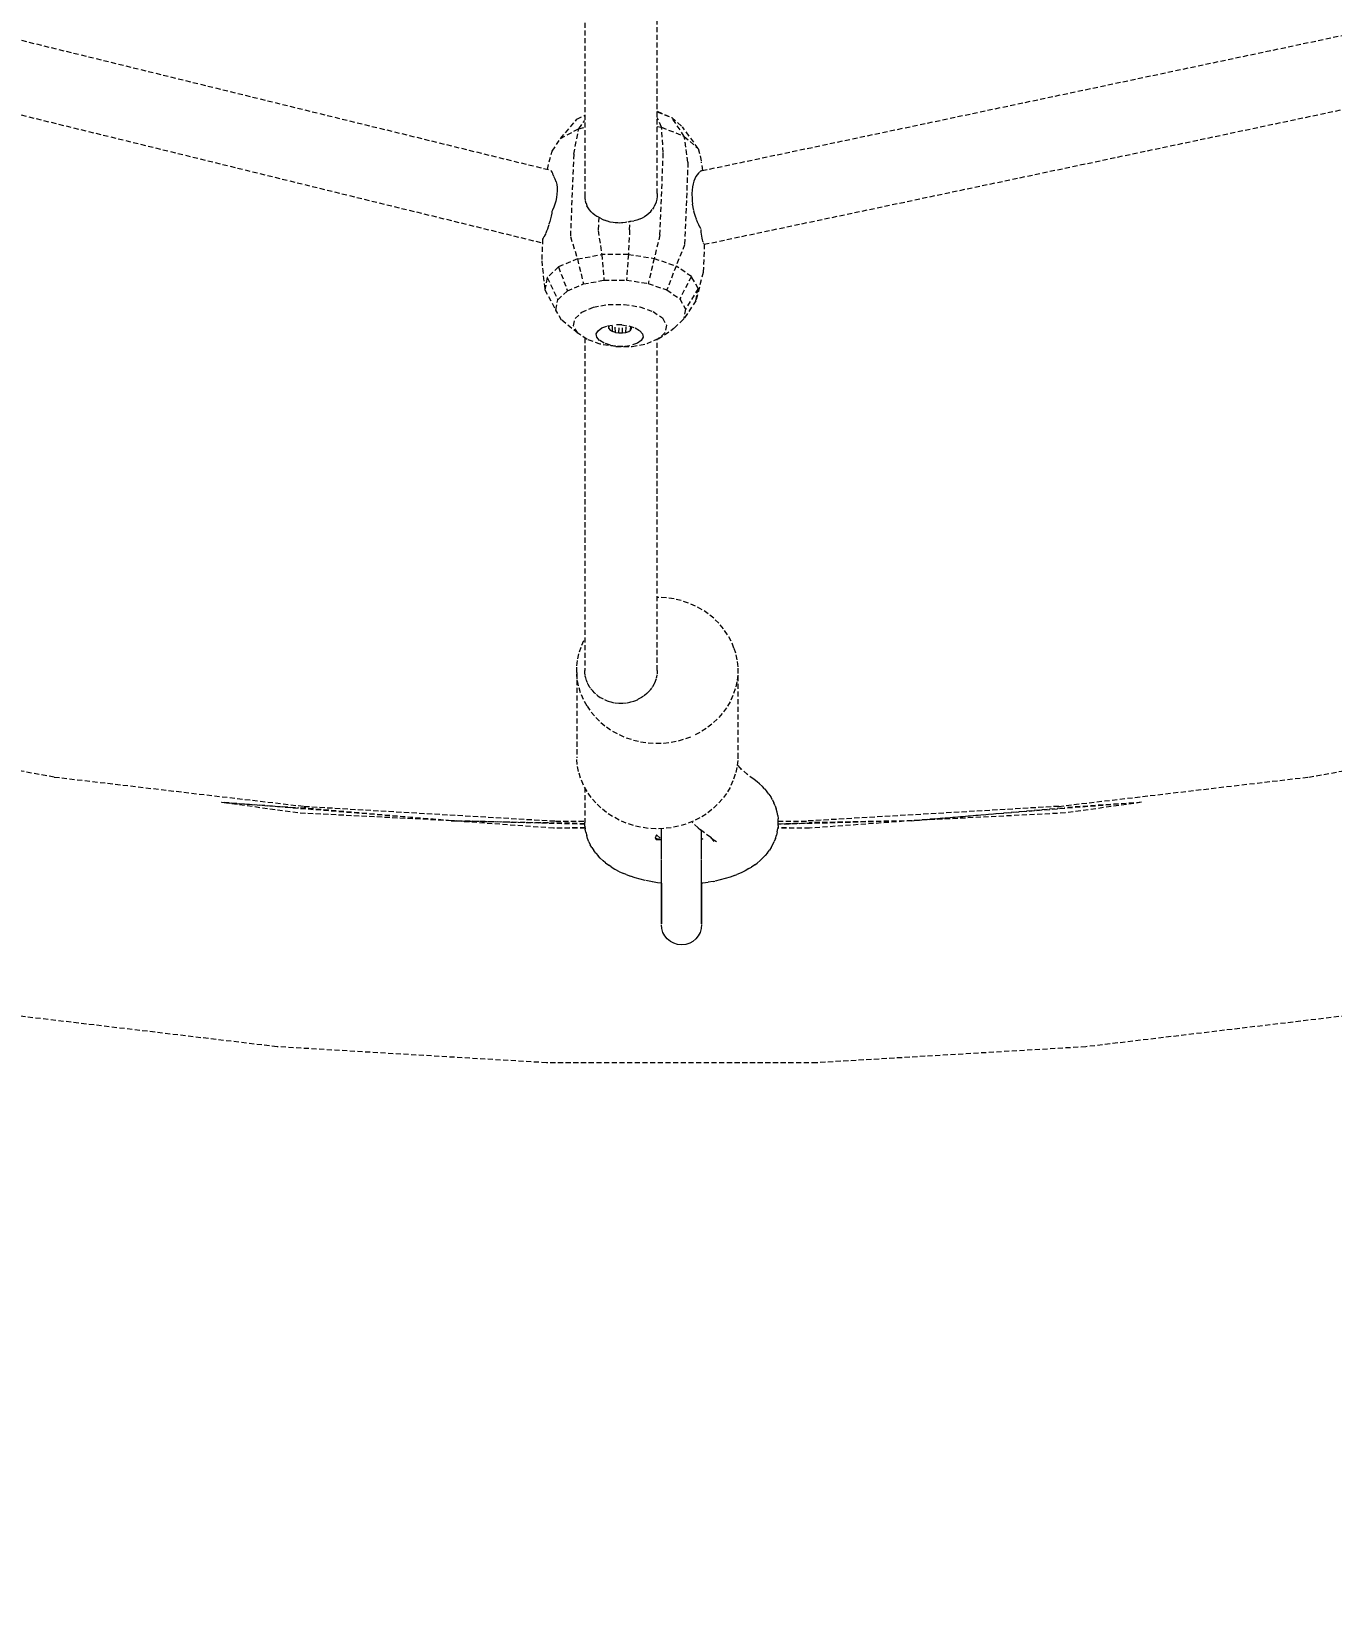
# Model space of a CAD drawing. Header units: millimetres. Extents: x -3111 to 2953, y -2449 to 2811.
# Drawn here: x 161.7 to 484.1, y -1084.3 to -692.4 of the extents above; entities that cross this region are included whole.
import ezdxf

# ---------------------------------------------------------------- set-up
doc = ezdxf.new("R2010")
doc.units = ezdxf.units.MM
doc.linetypes.add('HIDDEN', pattern=[1.905, 1.27, -0.635])
for name, color, linetype in [('DIKOM_ЗОНА', 90, 'Continuous'), ('DIKOM_ОБЪЕКТ', 7, 'Continuous'), ('DIKOM_РАЗМЕР_ЗОНА', 7, 'Continuous')]:
    doc.layers.add(name, color=color, linetype=linetype)
doc.styles.add('style1', font='arialbd.ttf', dxfattribs={"width": 0.8})
doc.dimstyles.new('1-50', dxfattribs={"dimtxt": 300, "dimasz": 200, "dimexe": 100, "dimexo": 0, "dimgap": 100, "dimtad": 1, "dimtxsty": 'style1', "dimcen": 200, "dimclrd": 7, "dimclre": 7, "dimclrt": 7, "dimadec": 1, "dimazin": 2, "dimtfac": 1, "dimtmove": 0, "dimatfit": 2, "dimfxl": 0, "dimlwd": 25, "dimlwe": 18, "dimarcsym": 0})

# ---------------------------------------------------------------- blocks, each defined once
blk = doc.blocks.new('*D1')
at = {"layer": 'Defpoints', "color": 0, "transparency": 16777216}
for p in [(302.22, 2811.22), (-2635.43, -2447.87), (386.74, -2447.87)]:
    blk.add_point(p, dxfattribs=at)
at = {"layer": 'DIKOM_РАЗМЕР_ЗОНА', "color": 7, "lineweight": 18, "transparency": 16777216}
for p, q in [((302.22, 2811.22), (-2735.43, 2811.22)), ((386.74, -2447.87), (-2735.43, -2447.87))]:
    blk.add_line(p, q, dxfattribs=at)
at = {"layer": 'DIKOM_РАЗМЕР_ЗОНА', "color": 7, "lineweight": 25, "transparency": 16777216}
blk.add_line((-2635.43, 2611.22), (-2635.43, -2247.87), dxfattribs=at)
at = {"layer": 'DIKOM_РАЗМЕР_ЗОНА', "color": 7, "transparency": 16777216}
for points in [[(-2668.76, 2611.22), (-2602.09, 2611.22), (-2635.43, 2811.22)], [(-2668.76, -2247.87), (-2602.09, -2247.87), (-2635.43, -2447.87)]]:
    blk.add_solid(points, dxfattribs=at)
at = {"layer": 'DIKOM_РАЗМЕР_ЗОНА', "color": 7, "transparency": 16777216, "insert": (-2914.13, 265.93), "char_height": 300, "attachment_point": 5, "rotation": 90, "style": 'style1'}
blk.add_mtext('{\\fArial|b0|i0|c204|p34;\\H1.16667x;5260}', dxfattribs=at)

msp = doc.modelspace()

# ---------------------------------------------------------------- linework, layer by layer
at = {"layer": 'DIKOM_ЗОНА', "color": 3, "lineweight": 15}
msp.add_circle((322.894, 181.327), 2629.975, dxfattribs=at)
at = {"layer": 'DIKOM_ОБЪЕКТ', "color": 7, "linetype": 'HIDDEN', "lineweight": 15}
for p, q in [((316.894, -732.58), (316.894, -603.136)), ((298.894, -604.47), (298.894, -732.994)), ((-66.553, -639.171), (290.31, -726.756)), ((328.014, -726.891), (687.539, -650.966)), ((-74.001, -655.878), (288.385, -744.818)), ((328.553, -745.175), (693.641, -668.074)), ((296.968, -714.165), (298.894, -713.134)), ((316.894, -712.186), (320.471, -713.75)), ((316.894, -712.323), (320.471, -713.75)), ((292.865, -718.93), (296.968, -714.165)), ((292.865, -718.93), (297.411, -716.496)), ((296.154, -722.777), (297.411, -716.496)), ((297.411, -716.496), (298.894, -714.447)), ((297.411, -716.496), (298.894, -716.173)), ((317.938, -716.134), (316.894, -713.737)), ((316.894, -715.961), (317.938, -716.134)), ((318.373, -722.386), (317.938, -716.134)), ((317.938, -716.134), (323.586, -718.389)), ((320.471, -713.75), (323.132, -716.057)), ((323.586, -718.389), (320.471, -713.75)), ((327.064, -721.404), (323.132, -716.057)), ((290.827, -722.043), (292.865, -718.93)), ((324.486, -724.826), (323.586, -718.389)), ((323.586, -718.389), (327.064, -721.404)), ((289.614, -726.585), (290.827, -722.043)), ((296.154, -722.777), (295.334, -743.23)), ((317.553, -742.839), (318.373, -722.386)), ((324.486, -724.826), (323.666, -745.279)), ((327.064, -721.404), (327.844, -724.72)), ((328.226, -726.847), (327.844, -724.72)), ((290.663, -727.009), (290.488, -726.839)), ((290.826, -727.263), (290.67, -727.016)), ((290.968, -727.592), (290.832, -727.273)), ((291.092, -727.98), (290.972, -727.603)), ((291.333, -728.467), (291.125, -728.126)), ((291.586, -729.037), (291.341, -728.482)), ((326.441, -728.376), (326.186, -728.891)), ((326.741, -727.919), (326.45, -728.361)), ((327.074, -727.527), (326.751, -727.905)), ((327.338, -727.298), (327.086, -727.513)), ((327.677, -727.012), (327.411, -727.207)), ((328.017, -726.891), (327.723, -726.992)), ((291.789, -729.669), (291.592, -729.052)), ((291.793, -729.685), (291.941, -730.354)), ((291.997, -732.724), (291.885, -733.567)), ((291.944, -730.371), (292.03, -731.091)), ((292.047, -731.895), (291.998, -732.707)), ((292.032, -731.108), (292.048, -731.879)), ((316.893, -732.596), (316.858, -733.303)), ((325.491, -732.609), (325.495, -732.95)), ((325.532, -731.755), (325.492, -732.59)), ((325.624, -730.95), (325.533, -731.736)), ((325.769, -730.203), (325.627, -730.932)), ((325.957, -729.52), (325.773, -730.185)), ((326.179, -728.907), (325.962, -729.503)), ((291.22, -735.977), (290.933, -736.691)), ((291.48, -735.227), (291.225, -735.962)), ((291.706, -734.463), (291.484, -735.212)), ((291.882, -733.584), (291.71, -734.448)), ((298.894, -732.993), (298.929, -733.677)), ((298.93, -733.693), (299.032, -734.344)), ((299.035, -734.361), (299.202, -734.979)), ((299.207, -734.997), (299.435, -735.578)), ((299.726, -736.134), (299.443, -735.596)), ((300.071, -736.646), (299.737, -736.151)), ((300.454, -737.098), (300.071, -736.646)), ((315.265, -736.999), (315.61, -736.559)), ((316.024, -735.926), (315.677, -736.473)), ((316.329, -735.32), (316.035, -735.907)), ((316.571, -734.678), (316.336, -735.301)), ((316.749, -734.004), (316.577, -734.659)), ((316.858, -733.304), (316.752, -733.984)), ((325.495, -732.95), (325.5, -733.483)), ((325.5, -733.502), (325.557, -734.404)), ((325.559, -734.425), (325.659, -735.206)), ((325.79, -735.996), (325.662, -735.224)), ((325.948, -736.772), (325.793, -736.014)), ((289.967, -740.356), (289.829, -740.803)), ((290.198, -739.554), (290.019, -740.186)), ((290.374, -738.874), (290.202, -739.536)), ((290.541, -738.167), (290.379, -738.856)), ((290.695, -737.437), (290.545, -738.15)), ((290.768, -737.049), (290.698, -737.42)), ((290.926, -736.707), (290.768, -737.049)), ((300.863, -737.489), (300.469, -737.115)), ((301.394, -737.905), (300.919, -737.541)), ((301.932, -738.236), (301.417, -737.921)), ((302.351, -738.44), (301.959, -738.25)), ((302.351, -738.446), (302.22, -741.73)), ((302.352, -738.44), (302.513, -738.549)), ((302.513, -738.549), (303.103, -738.881)), ((303.137, -738.899), (303.764, -739.186)), ((304.46, -739.441), (303.802, -739.202)), ((305.187, -739.644), (304.502, -739.455)), ((305.94, -739.789), (305.234, -739.653)), ((306.438, -739.851), (305.955, -739.791)), ((307.078, -739.884), (306.438, -739.851)), ((307.407, -739.9), (307.078, -739.884)), ((308.05, -739.871), (307.407, -739.901)), ((308.382, -739.856), (308.05, -739.871)), ((309.021, -739.765), (308.382, -739.856)), ((309.373, -739.705), (309.021, -739.765)), ((310.104, -739.537), (309.584, -739.67)), ((310.022, -741.592), (310.104, -739.538)), ((310.314, -739.518), (310.104, -739.537)), ((311.072, -739.391), (310.363, -739.514)), ((311.798, -739.204), (311.116, -739.382)), ((312.487, -738.958), (311.837, -739.191)), ((313.134, -738.661), (312.522, -738.943)), ((313.707, -738.331), (313.134, -738.661)), ((314.265, -737.941), (313.732, -738.317)), ((314.781, -737.501), (314.288, -737.925)), ((314.8, -737.484), (315.249, -737.017)), ((326.135, -737.53), (325.991, -736.946)), ((326.354, -738.265), (326.14, -737.548)), ((326.603, -738.975), (326.36, -738.284)), ((326.878, -739.656), (326.61, -738.994)), ((327.17, -740.305), (326.886, -739.676)), ((327.483, -740.917), (327.179, -740.325)), ((288.423, -743.869), (288.208, -749.234)), ((288.559, -743.679), (288.423, -743.868)), ((288.779, -743.318), (288.568, -743.665)), ((288.995, -742.908), (288.788, -743.303)), ((289.207, -742.451), (289.004, -742.892)), ((289.417, -741.948), (289.215, -742.434)), ((289.622, -741.403), (289.424, -741.931)), ((289.822, -740.82), (289.629, -741.386)), ((295.334, -743.23), (297.084, -748.8)), ((302.22, -741.73), (303.099, -747.715)), ((310.022, -741.592), (309.707, -747.664)), ((317.553, -742.839), (316.111, -748.656)), ((327.72, -741.325), (327.493, -740.937)), ((327.801, -742.105), (327.739, -741.531)), ((327.868, -742.66), (327.803, -742.127)), ((327.94, -743.169), (327.871, -742.681)), ((328.017, -743.63), (327.943, -743.189)), ((328.099, -744.041), (328.02, -743.649)), ((328.186, -744.4), (328.103, -744.059)), ((328.267, -744.661), (328.19, -744.417)), ((297.084, -748.8), (303.099, -747.715)), ((309.707, -747.664), (303.099, -747.715)), ((303.099, -747.715), (303.655, -754.09)), ((309.707, -747.664), (309.243, -754.048)), ((309.707, -747.664), (316.111, -748.656)), ((323.666, -745.279), (321.539, -750.568)), ((328.555, -745.142), (328.275, -752.131)), ((328.405, -744.991), (328.3, -744.765)), ((288.208, -749.234), (288.989, -756.441)), ((292.388, -750.789), (289.576, -753.443)), ((297.084, -748.8), (292.388, -750.789)), ((292.388, -750.789), (294.597, -756.69)), ((297.084, -748.8), (298.568, -755.008)), ((316.111, -748.656), (314.66, -754.886)), ((316.111, -748.656), (321.539, -750.568)), ((321.539, -750.568), (319.25, -756.504)), ((325.335, -753.172), (321.539, -750.568)), ((328.275, -752.131), (326.456, -759.15)), ((289.576, -753.443), (288.989, -756.441)), ((289.576, -753.443), (292.219, -758.935)), ((294.597, -756.69), (298.568, -755.008)), ((298.568, -755.008), (303.655, -754.09)), ((303.655, -754.09), (309.243, -754.048)), ((309.243, -754.048), (314.66, -754.886)), ((314.66, -754.886), (319.25, -756.504)), ((325.335, -753.172), (322.461, -758.706)), ((327.043, -756.152), (323.905, -761.226)), ((327.043, -756.152), (325.335, -753.172)), ((326.456, -759.15), (327.043, -756.152)), ((288.989, -756.441), (291.723, -761.47)), ((291.723, -761.47), (292.219, -758.935)), ((292.219, -758.935), (294.597, -756.69)), ((301.031, -760.779), (304.675, -760.121)), ((304.675, -760.121), (308.679, -760.091)), ((308.679, -760.091), (312.559, -760.692)), ((319.25, -756.504), (322.461, -758.706)), ((322.461, -758.706), (323.905, -761.226)), ((326.456, -759.15), (323.408, -763.761)), ((293.167, -763.991), (291.723, -761.47)), ((297.161, -767.214), (293.167, -763.991)), ((296.126, -765.409), (296.482, -763.592)), ((296.482, -763.592), (298.185, -761.984)), ((298.185, -761.984), (301.031, -760.779)), ((312.559, -760.692), (315.848, -761.851)), ((315.848, -761.851), (318.148, -763.428)), ((318.148, -763.428), (319.183, -765.234)), ((323.408, -763.761), (321.031, -766.005)), ((323.905, -761.226), (323.408, -763.761)), ((297.161, -767.214), (296.126, -765.409)), ((299.462, -768.792), (297.161, -767.214)), ((301.739, -767.388), (302.183, -766.593)), ((301.864, -768.224), (301.739, -767.388)), ((302.183, -766.593), (303.155, -765.916)), ((303.155, -765.916), (304.558, -765.425)), ((304.558, -765.425), (306.252, -765.168)), ((304.925, -765.37), (304.771, -765.644)), ((304.771, -765.644), (304.833, -766.056)), ((304.833, -766.056), (304.856, -765.494)), ((304.833, -766.056), (305.17, -766.448)), ((305.17, -766.448), (305.747, -766.781)), ((305.747, -766.781), (305.809, -765.235)), ((306.509, -767.023), (305.747, -766.781)), ((308.072, -765.169), (306.252, -765.168)), ((306.509, -767.023), (306.467, -765.168)), ((306.509, -767.023), (307.379, -767.15)), ((307.379, -767.15), (307.458, -765.169)), ((307.379, -767.15), (308.275, -767.15)), ((308.072, -765.169), (309.84, -765.428)), ((308.275, -767.15), (308.208, -765.189)), ((308.275, -767.15), (309.108, -767.024)), ((309.108, -767.024), (309.176, -765.331)), ((309.108, -767.024), (309.798, -766.782)), ((309.798, -766.782), (310.277, -766.449)), ((309.84, -765.428), (311.388, -765.919)), ((310.277, -766.449), (310.312, -765.577)), ((310.277, -766.449), (310.495, -766.058)), ((310.495, -766.058), (310.434, -765.647)), ((311.388, -765.919), (312.562, -766.595)), ((312.562, -766.595), (313.246, -767.393)), ((313.246, -767.393), (313.371, -768.229)), ((317.124, -768.658), (321.031, -766.005)), ((318.827, -767.05), (317.124, -768.658)), ((319.183, -765.234), (318.827, -767.05)), ((298.894, -768.402), (298.894, -850.855)), ((302.75, -769.951), (299.462, -768.792)), ((302.548, -769.022), (301.864, -768.224)), ((303.722, -769.698), (302.548, -769.022)), ((306.63, -770.551), (302.75, -769.951)), ((305.27, -770.189), (303.722, -769.698)), ((305.27, -770.189), (307.038, -770.448)), ((306.63, -770.551), (310.634, -770.521)), ((307.038, -770.448), (308.858, -770.449)), ((308.858, -770.449), (310.552, -770.192)), ((311.954, -769.701), (310.552, -770.192)), ((310.634, -770.521), (314.278, -769.863)), ((312.927, -769.024), (311.954, -769.701)), ((313.371, -768.229), (312.927, -769.024)), ((317.124, -768.658), (314.278, -769.863)), ((316.894, -850.855), (316.894, -768.755)), ((317.229, -832.76), (316.894, -832.768)), ((319.157, -832.87), (317.229, -832.76)), ((321.038, -833.137), (319.157, -832.87)), ((322.836, -833.561), (321.038, -833.137)), ((324.616, -834.158), (322.836, -833.561)), ((326.355, -834.914), (324.616, -834.158)), ((328.01, -835.809), (326.355, -834.914)), ((329.536, -836.819), (328.01, -835.809)), ((330.909, -837.934), (329.536, -836.819)), ((332.163, -839.17), (330.909, -837.934)), ((333.3, -840.529), (332.163, -839.17)), ((334.322, -842.01), (333.3, -840.529)), ((335.226, -843.613), (334.322, -842.01)), ((297.156, -847.997), (297.559, -846.289)), ((297.559, -846.289), (298.13, -844.62)), ((298.13, -844.62), (298.857, -843.033)), ((335.908, -845.304), (335.226, -843.613)), ((335.908, -845.304), (336.411, -846.99)), ((296.904, -851.367), (296.936, -849.697)), ((296.936, -849.697), (297.156, -847.997)), ((336.411, -846.99), (336.737, -848.669)), ((336.737, -848.669), (336.884, -850.343)), ((296.904, -851.367), (296.904, -872.564)), ((297.051, -853.04), (296.904, -851.367)), ((297.377, -854.72), (297.051, -853.04)), ((298.933, -851.506), (298.894, -850.857)), ((298.943, -851.697), (298.933, -851.501)), ((298.973, -851.895), (298.943, -851.703)), ((299.021, -852.161), (298.973, -851.897)), ((299.09, -852.542), (299.038, -852.255)), ((299.139, -852.731), (299.09, -852.541)), ((299.332, -853.361), (299.139, -852.731)), ((299.401, -853.545), (299.332, -853.361)), ((299.499, -853.77), (299.401, -853.545)), ((299.668, -854.153), (299.541, -853.864)), ((299.754, -854.33), (299.668, -854.153)), ((316.104, -854.191), (316.01, -854.374)), ((316.371, -853.584), (316.109, -854.179)), ((316.446, -853.392), (316.371, -853.584)), ((316.586, -852.937), (316.446, -853.392)), ((316.694, -852.563), (316.639, -852.762)), ((316.811, -851.919), (316.694, -852.563)), ((316.883, -851.061), (316.844, -851.716)), ((316.894, -850.854), (316.883, -851.063)), ((336.632, -853.713), (336.229, -855.42)), ((336.852, -852.012), (336.632, -853.713)), ((336.884, -850.343), (336.852, -852.012)), ((336.884, -850.343), (336.884, -871.539)), ((297.88, -856.405), (297.377, -854.72)), ((298.562, -858.096), (297.88, -856.405)), ((299.467, -859.699), (298.562, -858.096)), ((300.092, -854.907), (299.754, -854.33)), ((300.196, -855.077), (300.092, -854.908)), ((300.358, -855.294), (300.196, -855.078)), ((300.601, -855.618), (300.435, -855.396)), ((300.723, -855.78), (300.601, -855.619)), ((300.86, -855.93), (300.723, -855.78)), ((301.328, -856.429), (300.86, -855.93)), ((301.482, -856.568), (301.328, -856.429)), ((301.646, -856.709), (301.482, -856.568)), ((301.781, -856.825), (302.007, -857.018)), ((302.007, -857.018), (302.174, -857.144)), ((302.174, -857.144), (302.75, -857.541)), ((302.75, -857.541), (302.95, -857.663)), ((302.95, -857.663), (303.422, -857.92)), ((303.787, -858.105), (304.445, -858.381)), ((311.285, -858.405), (311.943, -858.129)), ((311.943, -858.129), (312.163, -858.03)), ((312.784, -857.692), (312.163, -858.03)), ((312.988, -857.574), (312.784, -857.691)), ((313.462, -857.248), (312.988, -857.574)), ((313.732, -857.058), (313.564, -857.177)), ((314.257, -856.608), (313.732, -857.058)), ((314.414, -856.474), (314.257, -856.608)), ((314.558, -856.325), (314.414, -856.474)), ((315.026, -855.827), (314.558, -856.326)), ((315.154, -855.666), (315.026, -855.827)), ((315.451, -855.27), (315.154, -855.666)), ((315.672, -854.952), (315.559, -855.125)), ((316.01, -854.374), (315.672, -854.952)), ((335.658, -857.089), (334.931, -858.676)), ((336.229, -855.42), (335.658, -857.089)), ((299.467, -859.699), (300.488, -861.18)), ((300.488, -861.18), (301.626, -862.539)), ((304.445, -858.381), (304.674, -858.464)), ((304.674, -858.464), (305.362, -858.674)), ((305.362, -858.674), (305.602, -858.735)), ((305.602, -858.735), (305.839, -858.782)), ((305.839, -858.782), (306.312, -858.876)), ((306.438, -858.898), (307.328, -858.986)), ((307.407, -858.994), (308.302, -858.994)), ((308.382, -858.994), (309.271, -858.906)), ((309.41, -858.889), (310.098, -858.752)), ((310.119, -858.747), (310.364, -858.692)), ((310.364, -858.692), (311.052, -858.482)), ((311.052, -858.482), (311.285, -858.405)), ((332.986, -861.588), (331.764, -862.943)), ((334.051, -860.158), (332.986, -861.588)), ((334.931, -858.676), (334.051, -860.158)), ((301.626, -862.539), (302.88, -863.775)), ((302.88, -863.775), (304.253, -864.89)), ((304.253, -864.89), (305.779, -865.9)), ((305.779, -865.9), (307.433, -866.795)), ((328.98, -865.287), (327.439, -866.24)), ((330.418, -864.187), (328.98, -865.287)), ((331.764, -862.943), (330.418, -864.187)), ((167.294, -877.305), (105.794, -866.423)), ((307.433, -866.795), (309.173, -867.551)), ((309.173, -867.551), (310.952, -868.149)), ((310.952, -868.149), (312.75, -868.572)), ((312.75, -868.572), (314.632, -868.839)), ((314.632, -868.839), (316.559, -868.949)), ((316.559, -868.949), (318.482, -868.902)), ((318.482, -868.902), (320.351, -868.695)), ((320.351, -868.695), (322.17, -868.321)), ((322.17, -868.321), (323.988, -867.774)), ((323.988, -867.774), (325.759, -867.075)), ((327.439, -866.24), (325.759, -867.075)), ((478.495, -877.305), (539.995, -866.423)), ((297.051, -874.237), (296.904, -872.564)), ((336.852, -873.21), (336.632, -874.91)), ((336.884, -871.539), (336.852, -873.21)), ((167.294, -877.305), (229.323, -884.58)), ((297.377, -875.917), (297.051, -874.237)), ((297.88, -877.602), (297.377, -875.917)), ((298.562, -879.293), (297.88, -877.602)), ((336.229, -876.616), (335.658, -878.286)), ((336.632, -874.91), (336.229, -876.616)), ((337.805, -875.441), (336.726, -874.186)), ((339.264, -876.714), (337.447, -875.024)), ((340.89, -877.916), (338.967, -876.438)), ((416.467, -884.58), (478.495, -877.305)), ((299.467, -880.897), (298.562, -879.293)), ((298.894, -879.882), (298.894, -888.581)), ((300.488, -882.377), (299.467, -880.897)), ((334.051, -881.355), (332.986, -882.785)), ((334.931, -879.873), (334.051, -881.355)), ((335.658, -878.286), (334.931, -879.873)), ((341.668, -878.511), (340.89, -877.916)), ((342.262, -878.989), (341.668, -878.511)), ((342.262, -878.989), (342.952, -879.627)), ((343.499, -880.196), (342.952, -879.627)), ((343.499, -880.196), (344.088, -880.872)), ((344.574, -881.522), (344.088, -880.872)), ((344.574, -881.522), (345.05, -882.232)), ((265.739, -888.154), (208.754, -883.58)), ((227.724, -886.227), (208.754, -883.58)), ((208.754, -883.58), (227.92, -884.899)), ((265.739, -888.154), (227.92, -884.899)), ((229.323, -884.58), (291.669, -888.224)), ((301.626, -883.736), (300.488, -882.377)), ((302.88, -884.972), (301.626, -883.736)), ((304.253, -886.087), (302.88, -884.972)), ((330.418, -885.385), (328.98, -886.484)), ((331.764, -884.14), (330.418, -885.385)), ((332.986, -882.785), (331.764, -884.14)), ((345.464, -882.95), (345.05, -882.232)), ((345.464, -882.95), (345.818, -883.687)), ((346.149, -884.461), (345.818, -883.687)), ((346.149, -884.461), (346.373, -885.218)), ((346.614, -886.035), (346.373, -885.218)), ((416.467, -884.58), (354.121, -888.224)), ((437.017, -883.582), (380.033, -888.155)), ((380.033, -888.155), (417.878, -884.898)), ((437.017, -883.582), (417.878, -884.898)), ((437.017, -883.582), (418.065, -886.227)), ((265.739, -888.154), (227.724, -886.227)), ((298.922, -889.04), (265.739, -888.154)), ((291.134, -889.99), (265.739, -888.154)), ((265.739, -888.154), (291.202, -888.651)), ((298.913, -888.901), (291.202, -888.651)), ((291.669, -888.224), (298.894, -888.224)), ((298.947, -889.462), (298.894, -888.581)), ((298.947, -889.462), (299.015, -890.206)), ((305.779, -887.098), (304.253, -886.087)), ((307.433, -887.991), (305.779, -887.098)), ((309.173, -888.748), (307.433, -887.991)), ((310.952, -889.346), (309.173, -888.748)), ((312.75, -889.769), (310.952, -889.346)), ((322.17, -889.518), (320.351, -889.893)), ((323.988, -888.972), (322.17, -889.518)), ((325.759, -888.272), (323.988, -888.972)), ((327.066, -889.938), (325.419, -888.406)), ((327.439, -887.437), (325.759, -888.272)), ((328.98, -886.484), (327.439, -887.437)), ((346.758, -886.873), (346.614, -886.035)), ((346.758, -886.873), (346.847, -887.647)), ((346.844, -889.327), (346.793, -890.101)), ((346.844, -889.327), (346.894, -888.546)), ((346.894, -888.546), (346.847, -887.647)), ((380.033, -888.155), (346.862, -889.04)), ((346.872, -888.901), (354.596, -888.651)), ((346.877, -888.224), (354.121, -888.224)), ((380.033, -888.155), (354.596, -888.651)), ((380.033, -888.155), (354.655, -889.99)), ((418.065, -886.227), (380.033, -888.155)), ((298.988, -889.913), (291.134, -889.99)), ((298.995, -889.99), (291.134, -889.99)), ((299.153, -891.018), (299.015, -890.206)), ((299.153, -891.018), (299.375, -891.81)), ((299.601, -892.595), (299.375, -891.81)), ((299.914, -893.348), (299.601, -892.595)), ((299.914, -893.348), (300.275, -894.112)), ((314.632, -890.036), (312.75, -889.769)), ((316.559, -890.146), (314.632, -890.036)), ((316.661, -891.659), (316.353, -892.465)), ((316.353, -892.465), (317.894, -892.828)), ((316.353, -892.465), (316.684, -892.893)), ((318.482, -890.099), (316.559, -890.146)), ((316.661, -891.659), (317.894, -892.748)), ((317.894, -892.861), (316.684, -892.893)), ((317.894, -891.013), (317.894, -890.114)), ((317.894, -892.336), (317.894, -891.013)), ((317.894, -893.684), (317.894, -892.336)), ((320.351, -889.893), (318.482, -890.099)), ((327.066, -889.938), (327.627, -890.416)), ((330.137, -892.327), (327.627, -890.416)), ((327.895, -891.017), (327.895, -890.62)), ((327.895, -892.339), (327.895, -891.017)), ((327.895, -893.686), (327.895, -892.339)), ((327.895, -892.607), (328.204, -892.618)), ((328.204, -892.618), (327.895, -892.782)), ((330.137, -892.327), (331.082, -893.45)), ((330.137, -892.327), (330.742, -892.779)), ((330.742, -892.779), (331.546, -893.31)), ((345.563, -894.032), (345.893, -893.266)), ((346.216, -892.517), (345.893, -893.266)), ((346.216, -892.517), (346.457, -891.706)), ((346.646, -890.941), (346.457, -891.706)), ((346.646, -890.941), (346.793, -890.101)), ((354.655, -889.99), (346.801, -889.99)), ((354.655, -889.99), (346.805, -889.913)), ((300.665, -894.813), (300.275, -894.112)), ((300.665, -894.813), (301.158, -895.55)), ((301.616, -896.187), (301.158, -895.55)), ((301.616, -896.187), (302.232, -896.89)), ((302.747, -897.453), (302.232, -896.89)), ((317.894, -895.049), (317.894, -893.684)), ((317.894, -896.423), (317.894, -895.049)), ((317.894, -897.796), (317.894, -896.423)), ((327.895, -895.05), (327.895, -893.686)), ((327.895, -896.423), (327.895, -895.05)), ((327.895, -897.795), (327.895, -896.423)), ((343.103, -897.372), (343.657, -896.8)), ((344.212, -896.119), (343.657, -896.8)), ((344.212, -896.119), (344.704, -895.466)), ((345.145, -894.753), (344.704, -895.466)), ((345.145, -894.753), (345.563, -894.032)), ((302.747, -897.453), (303.474, -898.116)), ((304.033, -898.592), (303.474, -898.116)), ((304.033, -898.592), (304.856, -899.211)), ((305.445, -899.595), (304.856, -899.211)), ((305.445, -899.595), (306.35, -900.165)), ((306.35, -900.165), (307.52, -900.789)), ((307.52, -900.789), (308.574, -901.269)), ((309.132, -901.496), (308.574, -901.269)), ((317.894, -899.161), (317.894, -897.796)), ((317.894, -900.509), (317.894, -899.161)), ((317.894, -901.832), (317.894, -900.509)), ((327.895, -899.159), (327.895, -897.795)), ((327.895, -900.506), (327.895, -899.159)), ((327.895, -901.828), (327.895, -900.506)), ((337.701, -901.056), (336.601, -901.518)), ((338.715, -900.561), (337.701, -901.056)), ((339.636, -900.034), (338.715, -900.561)), ((339.636, -900.034), (340.242, -899.673)), ((341.096, -899.098), (340.242, -899.673)), ((341.096, -899.098), (341.673, -898.636)), ((342.445, -898.016), (341.673, -898.636)), ((343.103, -897.372), (342.445, -898.016)), ((309.132, -901.496), (310.224, -901.924)), ((311.39, -902.315), (310.224, -901.924)), ((312.623, -902.667), (311.39, -902.315)), ((313.916, -902.979), (312.623, -902.667)), ((315.261, -903.247), (313.916, -902.979)), ((315.59, -903.307), (315.261, -903.247)), ((316.919, -903.521), (315.59, -903.307)), ((317.894, -903.644), (316.919, -903.521)), ((317.894, -903.122), (317.894, -901.832)), ((317.894, -904.37), (317.894, -903.122)), ((317.894, -903.644), (317.894, -904.37)), ((317.894, -905.57), (317.894, -904.37)), ((317.894, -904.37), (317.894, -905.57)), ((327.895, -903.117), (327.895, -901.828)), ((327.895, -904.364), (327.895, -903.117)), ((328.125, -903.621), (327.895, -903.645)), ((327.895, -903.645), (327.895, -904.364)), ((327.895, -905.563), (327.895, -904.364)), ((327.895, -904.364), (327.895, -905.563)), ((329.474, -903.43), (328.125, -903.621)), ((330.785, -903.196), (329.474, -903.43)), ((330.785, -903.196), (331.141, -903.132)), ((332.463, -902.843), (331.141, -903.132)), ((333.73, -902.513), (332.463, -902.843)), ((334.933, -902.143), (333.73, -902.513)), ((336.067, -901.735), (334.933, -902.143)), ((336.067, -901.735), (336.601, -901.518)), ((317.894, -906.713), (317.894, -905.57)), ((317.894, -905.57), (317.894, -906.713)), ((317.894, -907.792), (317.894, -906.713)), ((317.894, -906.713), (317.894, -907.792)), ((317.894, -908.802), (317.894, -907.792)), ((317.894, -907.792), (317.894, -908.802)), ((317.894, -909.735), (317.894, -908.802)), ((317.894, -908.802), (317.894, -909.735)), ((327.895, -906.705), (327.895, -905.563)), ((327.895, -905.563), (327.895, -906.705)), ((327.895, -907.783), (327.895, -906.705)), ((327.895, -906.705), (327.895, -907.783)), ((327.895, -908.792), (327.895, -907.783)), ((327.895, -907.783), (327.895, -908.792)), ((327.895, -909.725), (327.895, -908.792)), ((327.895, -908.792), (327.895, -909.725)), ((317.894, -910.586), (317.894, -909.735)), ((317.894, -909.735), (317.894, -910.586)), ((317.894, -911.35), (317.894, -910.586)), ((317.894, -910.586), (317.894, -911.35)), ((317.894, -912.021), (317.894, -911.35)), ((317.894, -911.35), (317.894, -912.021)), ((317.894, -912.597), (317.894, -912.021)), ((317.894, -912.021), (317.894, -912.597)), ((317.894, -913.073), (317.894, -912.597)), ((317.894, -912.597), (317.894, -913.073)), ((327.895, -910.575), (327.895, -909.725)), ((327.895, -909.725), (327.895, -910.575)), ((327.895, -911.338), (327.895, -910.575)), ((327.895, -910.575), (327.895, -911.338)), ((327.895, -912.009), (327.895, -911.338)), ((327.895, -911.338), (327.895, -912.009)), ((327.895, -912.584), (327.895, -912.009)), ((327.895, -912.009), (327.895, -912.584)), ((327.895, -913.059), (327.895, -912.584)), ((327.895, -912.584), (327.895, -913.059)), ((317.894, -913.446), (317.894, -913.073)), ((317.894, -913.073), (317.894, -913.446)), ((317.894, -913.714), (317.894, -913.446)), ((317.894, -913.446), (317.894, -913.714)), ((317.992, -914.906), (317.894, -913.93)), ((318.279, -915.844), (317.992, -914.906)), ((318.743, -916.709), (318.279, -915.844)), ((319.366, -917.465), (318.743, -916.709)), ((327.054, -916.697), (326.432, -917.456)), ((327.516, -915.831), (327.054, -916.697)), ((327.8, -914.892), (327.516, -915.831)), ((327.895, -913.916), (327.8, -914.892)), ((327.895, -913.432), (327.895, -913.059)), ((327.895, -913.059), (327.895, -913.432)), ((327.895, -913.7), (327.895, -913.432)), ((327.895, -913.432), (327.895, -913.7)), ((320.127, -918.086), (319.366, -917.465)), ((320.993, -918.547), (320.127, -918.086)), ((321.933, -918.829), (320.993, -918.547)), ((322.895, -918.923), (321.933, -918.829)), ((323.934, -918.813), (322.895, -918.923)), ((324.928, -918.49), (323.934, -918.813)), ((325.674, -918.079), (324.928, -918.49)), ((326.432, -917.456), (325.674, -918.079)), ((222.554, -944.216), (156.053, -936.295)), ((489.736, -936.295), (423.234, -944.216)), ((289.408, -948.183), (222.554, -944.216)), ((423.234, -944.216), (356.38, -948.183)), ((356.38, -948.183), (289.408, -948.183))]:
    msp.add_line(p, q, dxfattribs=at)

# ---------------------------------------------------------------- dimensions: what is measured, and where the dimension line sits
at = {"layer": 'DIKOM_РАЗМЕР_ЗОНА'}
dim = msp.add_linear_dim(base=(-2635.426, -2447.873), p1=(302.219, 2811.221), p2=(386.738, -2447.873), angle=90, text='{\\fArial|b0|i0|c204|p34;\\H1.16667x;5260}', dimstyle='1-50', dxfattribs=at)
dim.commit()
dim.dimension.update_dxf_attribs({"geometry": '*D1', "text_midpoint": (-2635.426, 265.934), "dimtype": 160})

doc.saveas('drawing.dxf')
